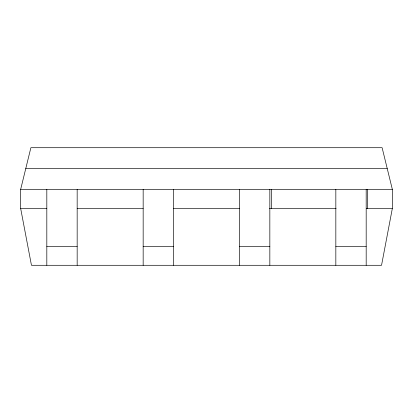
<?xml version="1.0" encoding="UTF-8"?>
<svg xmlns="http://www.w3.org/2000/svg" width="413" height="413" viewBox="0 0 413 413"><rect width="100%" height="100%" fill="white"/><g stroke="black" fill="none" stroke-linecap="round" stroke-linejoin="round"><path stroke-width="0.62" d="M392.35 208.395L381.54 265.291L31.46 265.291L20.65 208.395L20.65 189.433L30.882 147.709L382.118 147.709L392.35 189.433L392.35 208.395L366.434 208.395M25.766 168.571L387.234 168.571M20.65 189.433L392.35 189.433M20.65 208.395L46.819 208.395M77.164 208.395L143.161 208.395M173.501 208.395L239.731 208.395M269.462 208.395L336.074 208.395M46.819 246.324L77.164 246.324M143.161 246.324L173.501 246.324M239.499 246.324L269.839 246.324M335.836 246.324L366.181 246.324M367.694 189.433L367.694 208.395M366.181 189.433L366.181 265.291M335.836 189.433L335.836 265.291M271.356 189.433L271.356 208.395M269.839 189.433L269.839 265.291M239.499 189.433L239.499 265.291M173.501 189.433L173.501 265.291M143.161 189.433L143.161 265.291M77.164 189.433L77.164 265.291M46.819 189.433L46.819 265.291"/></g></svg>
